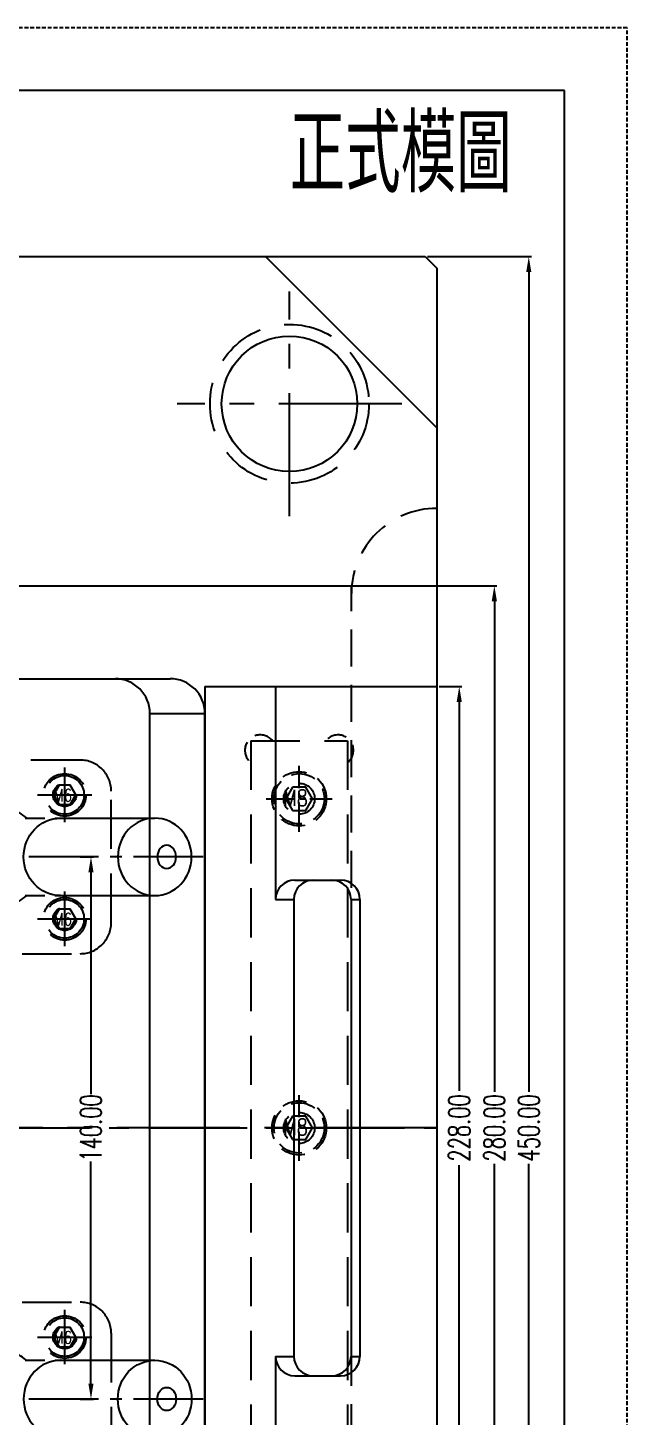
# Model space of a CAD drawing. Header units: inches. Extents: x 179987 to 181505, y -56815 to -55741.
# Drawn here: x 181350.7 to 181505.3, y -56099.6 to -55741.1 of the extents above; entities that cross this region are included whole.
import ezdxf

# ---------------------------------------------------------------- set-up
doc = ezdxf.new("R2010")
doc.units = ezdxf.units.IN
doc.header["$LTSCALE"] = 2
doc.header["$MEASUREMENT"] = 0
doc.header["$PDMODE"] = 3
doc.header["$PDSIZE"] = 0.3125
for name, pattern in [('CENTER', [50.8, 31.75, -6.35, 6.35, -6.35]), ('CENTER2', [1.125, 0.75, -0.125, 0.125, -0.125]), ('DASHED', [0.75, 0.5, -0.25]), ('HIDDEN', [9.525, 6.35, -3.175])]:
    doc.linetypes.add(name, pattern=pattern)
doc.layers.get('0').update_dxf_attribs({"linetype": 'CONTINUOUS'})
doc.layers.get('Defpoints').update_dxf_attribs({"linetype": 'CONTINUOUS'})
for name, color, linetype in [('A', 7, 'CONTINUOUS'), ('cen', 1, 'CENTER'), ('hidden', 4, 'HIDDEN'), ('PIN', 4, 'CONTINUOUS'), ('SCREW', 52, 'HIDDEN'), ('SILDE', 6, 'CONTINUOUS'), ('tg', 7, 'CONTINUOUS'), ('壓塊', 157, 'CONTINUOUS')]:
    doc.layers.add(name, color=color, linetype=linetype)
doc.layers.add('dim', color=3, linetype='CONTINUOUS', lineweight=15)
doc.styles.add('ROMANC', font='romanc', dxfattribs={"width": 0.6, "height": 1})
doc.styles.get("Standard").update_dxf_attribs({"font": 'txt.shx', "width": 0.67})
doc.dimstyles.new('2.00', dxfattribs={"dimtxt": 5.5, "dimasz": 4, "dimexe": 0.666, "dimexo": 0.626, "dimgap": 1, "dimtad": 0, "dimzin": 0, "dimdsep": 46, "dimtxsty": 'Standard', "dimcen": 0.09, "dimclrd": 3, "dimclre": 3, "dimclrt": 7, "dimazin": 0, "dimtfac": 1, "dimtofl": 0, "dimtmove": 0, "dimatfit": 0, "dimfxl": 0, "dimtolj": 1, "dimtzin": 0, "dimarcsym": 0})

# ---------------------------------------------------------------- blocks, each defined once
blk = doc.blocks.new('*D40288')
at = {"layer": 'Defpoints', "color": 0}
for p in [(181322.7, -55885.2), (181471.03, -55885.2), (181332.18, -56165.2)]:
    blk.add_point(p, dxfattribs=at)
at = {"layer": 'dim', "color": 3, "linetype": 'ByBlock', "lineweight": -2}
for p, q in [((181323.33, -55885.2), (181471.7, -55885.2)), ((181471.03, -55889.2), (181471.03, -56015.91)), ((181471.03, -56161.2), (181471.03, -56034.49)), ((181332.8, -56165.2), (181471.7, -56165.2))]:
    blk.add_line(p, q, dxfattribs=at)
at = {"layer": 'dim', "color": 3, "linetype": 'ByBlock'}
for points in [[(181471.7, -55889.2), (181470.36, -55889.2), (181471.03, -55885.2)], [(181470.36, -56161.2), (181471.7, -56161.2), (181471.03, -56165.2)]]:
    blk.add_solid(points, dxfattribs=at)
at = {"layer": 'dim', "color": 7, "linetype": 'ByBlock', "insert": (181471.03, -56025.2), "char_height": 5.5, "attachment_point": 5, "rotation": 90}
blk.add_mtext('\\A1;280.00', dxfattribs=at)
blk = doc.blocks.new('*D40289')
at = {"layer": 'Defpoints', "color": 0}
for p in [(181453.18, -55800.2), (181479.91, -55800.2), (181453.18, -56250.2)]:
    blk.add_point(p, dxfattribs=at)
at = {"layer": 'dim', "color": 3, "linetype": 'ByBlock', "lineweight": -2}
for p, q in [((181453.8, -55800.2), (181480.58, -55800.2)), ((181479.91, -55804.2), (181479.91, -56015.91)), ((181479.91, -56246.2), (181479.91, -56034.49)), ((181453.8, -56250.2), (181480.58, -56250.2))]:
    blk.add_line(p, q, dxfattribs=at)
at = {"layer": 'dim', "color": 3, "linetype": 'ByBlock'}
for points in [[(181480.58, -55804.2), (181479.25, -55804.2), (181479.91, -55800.2)], [(181479.25, -56246.2), (181480.58, -56246.2), (181479.91, -56250.2)]]:
    blk.add_solid(points, dxfattribs=at)
at = {"layer": 'dim', "color": 7, "linetype": 'ByBlock', "insert": (181479.91, -56025.2), "char_height": 5.5, "attachment_point": 5, "rotation": 90}
blk.add_mtext('\\A1;450.00', dxfattribs=at)
blk = doc.blocks.new('*D40369')
at = {"layer": 'Defpoints', "color": 0}
for p in [(181456.18, -55911.2), (181461.98, -55911.2), (181456.18, -56139.2)]:
    blk.add_point(p, dxfattribs=at)
at = {"layer": 'dim', "color": 3, "linetype": 'ByBlock', "lineweight": -2}
for p, q in [((181456.8, -55911.2), (181462.64, -55911.2)), ((181461.98, -55915.2), (181461.98, -56015.6)), ((181461.98, -56135.2), (181461.98, -56034.8)), ((181456.8, -56139.2), (181462.64, -56139.2))]:
    blk.add_line(p, q, dxfattribs=at)
at = {"layer": 'dim', "color": 3, "linetype": 'ByBlock'}
for points in [[(181462.64, -55915.2), (181461.31, -55915.2), (181461.98, -55911.2)], [(181461.31, -56135.2), (181462.64, -56135.2), (181461.98, -56139.2)]]:
    blk.add_solid(points, dxfattribs=at)
at = {"layer": 'dim', "color": 7, "linetype": 'ByBlock', "insert": (181461.98, -56025.2), "char_height": 5.5, "attachment_point": 5, "rotation": 90}
blk.add_mtext('\\A1;228.00', dxfattribs=at)
blk = doc.blocks.new('20160804.135220')
at = {"layer": 'SCREW', "linetype": 'CENTER2', "ltscale": 5}
for p, q in [((0, -8.5), (0, 8.5)), ((-8.5, 0), (8.5, 0))]:
    blk.add_line(p, q, dxfattribs=at)
at = {"layer": 'SCREW'}
blk.add_lwpolyline([(-1.73, 3), (-3.46, 0), (-1.73, -3), (1.73, -3), (3.46, 0), (1.73, 3)], close=True, dxfattribs=at)
at = {"layer": 'SCREW', "ltscale": 0.5}
for radius in [7, 6.5, 4]:
    blk.add_circle((0, 0), radius, dxfattribs=at)
at = {"layer": 'dim', "style": 'ROMANC', "width": 0.8}
blk.add_text('M8', height=4.186, dxfattribs=at).set_placement((-4.07, -1.86))
blk = doc.blocks.new('20140410.082121')
at = {"layer": 'SCREW', "color": 137, "linetype": 'CENTER', "ltscale": 0.25}
for p, q in [((0, -7.04), (0, 7.04)), ((-7, 0), (7, 0))]:
    blk.add_line(p, q, dxfattribs=at)
at = {"layer": 'SCREW', "color": 137, "linetype": 'Continuous'}
blk.add_lwpolyline([(-1.44, 2.5), (-2.89, 0), (-1.44, -2.5), (1.44, -2.5), (2.89, 0), (1.44, 2.5)], close=True, dxfattribs=at)
at = {"layer": 'SCREW', "color": 137}
for radius in [5.5, 5, 3]:
    blk.add_circle((0, 0), radius, dxfattribs=at)
at = {"layer": 'dim', "style": 'ROMANC', "width": 0.8}
blk.add_text('M6', height=3.172, dxfattribs=at).set_placement((-2.87, -1.7))
blk = doc.blocks.new('*D40372')
at = {"layer": 'Defpoints', "color": 0}
for p in [(181363.52, -55955.2), (181366.96, -55955.2), (181363.52, -56095.2)]:
    blk.add_point(p, dxfattribs=at)
at = {"layer": 'dim', "color": 3, "linetype": 'ByBlock', "lineweight": -2}
for p, q in [((181364.15, -55955.2), (181367.62, -55955.2)), ((181366.96, -55959.2), (181366.96, -56016.52)), ((181366.96, -56091.2), (181366.96, -56033.88)), ((181364.15, -56095.2), (181367.62, -56095.2))]:
    blk.add_line(p, q, dxfattribs=at)
at = {"layer": 'dim', "color": 3, "linetype": 'ByBlock'}
for points in [[(181367.62, -55959.2), (181366.29, -55959.2), (181366.96, -55955.2)], [(181366.29, -56091.2), (181367.62, -56091.2), (181366.96, -56095.2)]]:
    blk.add_solid(points, dxfattribs=at)
at = {"layer": 'dim', "color": 7, "linetype": 'ByBlock', "insert": (181366.96, -56025.2), "char_height": 5.5, "attachment_point": 5, "rotation": 90}
blk.add_mtext('\\A1;140.00', dxfattribs=at)
blk = doc.blocks.new('20160903.165309')
at = {"layer": 'PIN', "linetype": 'HIDDEN', "ltscale": 0.4}
for p, q in [((-16.7, 3), (-19.17, 3)), ((-16.7, 0), (0, 0)), ((-16.7, -20), (0, -20)), ((-16.7, -23), (-19.17, -23))]:
    blk.add_line(p, q, dxfattribs=at)
at = {"layer": 'PIN'}
for p, q in [((0, 0), (24.31, 0)), ((0, -20), (24.31, -20))]:
    blk.add_line(p, q, dxfattribs=at)
at = {"layer": 'PIN', "linetype": 'CENTER2', "ltscale": 12}
blk.add_line((36.82, -10), (-34.53, -10), dxfattribs=at)
at = {"layer": 'PIN', "linetype": 'HIDDEN', "ltscale": 0.4}
for centre, major_axis, start_param, end_param in [((-16.7, -10), (0, -13), 2.448433, 6.976345), ((-19.17, -10), (0, -13), 3.141593, 6.283185), ((-16.7, -10), (0, -10), 3.141593, 6.283185)]:
    blk.add_ellipse(centre, major_axis=major_axis, ratio=0.951057, start_param=start_param, end_param=end_param, dxfattribs=at)
at = {"layer": 'PIN'}
blk.add_ellipse((0, -10), major_axis=(0, -10), ratio=0.951057, start_param=3.141593, end_param=6.283185, dxfattribs=at)
for centre, major_axis, ratio in [((24.31, -10), (0, -10), 0.951057), ((27.4, -10), (0, -3), 0.809134)]:
    blk.add_ellipse(centre, major_axis=major_axis, ratio=ratio, dxfattribs=at)

msp = doc.modelspace()

# ---------------------------------------------------------------- linework, layer by layer
for p, q in [((181059.177, -55800.2), (181453.177, -55800.2)), ((181411.997, -55800.2), (181456.177, -55844.38)), ((181453.177, -55800.2), (181456.177, -55803.2)), ((181456.177, -55803.2), (181456.177, -56247.2)), ((181341.177, -55909.2), (181387.372, -55909.2)), ((181382.177, -56132.2), (181382.177, -55918.2)), ((181382.177, -55918.2), (181396.372, -55918.2)), ((181396.372, -56132.2), (181396.372, -55918.2))]:
    msp.add_line(p, q)
at = {"color": 8, "linetype": 'HIDDEN', "ltscale": 0.75}
msp.add_line((181434.177, -56163.2), (181434.177, -55885.2), dxfattribs=at)
at = {"linetype": 'CENTER', "ltscale": 0.5}
msp.add_line((181456.177, -56025.2), (181056.177, -56025.2), dxfattribs=at)
msp.add_circle((181418.177, -55838.2), 17.5)
at = {"color": 8, "linetype": 'HIDDEN', "ltscale": 0.75}
msp.add_arc((181456.177, -55887.2), 22, 90, 180, dxfattribs=at)
for centre in [(181373.177, -55918.2), (181387.372, -55918.2)]:
    msp.add_arc(centre, 9, 0, 90)
at = {"color": 8, "linetype": 'HIDDEN', "ltscale": 0.4}
for centre, start, end in [((181410.677, -55927.7), 38.68219, 231.31781), ((181430.677, -55927.7), 308.68219, 141.31781)]:
    msp.add_arc(centre, 4, start, end, dxfattribs=at)
at = {"layer": 'A', "linetype": 'DASHED'}
for p, q in [((181505.31, -55741.104), (179986.634, -55741.104)), ((181505.31, -56815.29), (181505.31, -55741.104))]:
    msp.add_line(p, q, dxfattribs=at)
at = {"layer": 'A'}
for p, q in [((181489.089, -55757.325), (180002.856, -55757.325)), ((181489.089, -56799.068), (181489.089, -55757.325))]:
    msp.add_line(p, q, dxfattribs=at)
at = {"layer": 'cen', "linetype": 'CENTER', "ltscale": 0.5}
for p, q in [((181418.177, -55867.2), (181418.177, -55809.2)), ((181447.177, -55838.2), (181389.177, -55838.2))]:
    msp.add_line(p, q, dxfattribs=at)
at = {"layer": 'hidden'}
msp.add_circle((181418.177, -55838.2), 20.5, dxfattribs=at)
at = {"layer": 'SILDE', "linetype": 'ByBlock'}
for p, q in [((181396.372, -55911.2), (181456.177, -55911.2)), ((181396.372, -55911.2), (181396.372, -56139.2)), ((181414.57, -55911.2), (181414.57, -55966.2)), ((181456.177, -55911.2), (181456.177, -56139.2)), ((181419.57, -55961.2), (181431.353, -55961.2)), ((181414.57, -55966.2), (181419.302, -55966.2)), ((181419.302, -55966.2), (181419.302, -56084.2)), ((181434.061, -55966.2), (181434.061, -56084.2)), ((181434.061, -55966.2), (181436.353, -55966.2)), ((181436.353, -55966.2), (181436.353, -56084.2)), ((181414.57, -56084.2), (181419.302, -56084.2)), ((181414.57, -56084.2), (181414.57, -56139.2)), ((181434.061, -56084.2), (181436.353, -56084.2)), ((181419.57, -56089.2), (181431.353, -56089.2))]:
    msp.add_line(p, q, dxfattribs=at)
at = {"layer": 'SILDE', "linetype": 'HIDDEN'}
for p, q in [((181408.177, -55925.2), (181433.177, -55925.2)), ((181408.177, -55925.2), (181408.177, -56125.2)), ((181433.177, -55925.2), (181433.177, -56125.2))]:
    msp.add_line(p, q, dxfattribs=at)
at = {"layer": 'SILDE', "linetype": 'CENTER', "ltscale": 0.4}
msp.add_line((181341.177, -56025.2), (181456.177, -56025.2), dxfattribs=at)
at = {"layer": 'SILDE', "linetype": 'ByBlock'}
for centre, start, end in [((181419.57, -55966.2), 90, 180), ((181424.302, -55966.2), 90, 180), ((181429.061, -55966.2), 0, 90), ((181431.353, -55966.2), 0, 90), ((181419.57, -56084.2), 180, 270), ((181424.302, -56084.2), 180, 270), ((181429.061, -56084.2), 270, 0), ((181431.353, -56084.2), 270, 0)]:
    msp.add_arc(centre, 5, start, end, dxfattribs=at)
at = {"layer": '壓塊', "linetype": 'HIDDEN'}
for points in [[(181364.177, -55930.2), (181330.177, -55930.2, 0.4142136), (181322.177, -55938.2), (181322.177, -55972.2, 0.4142136), (181330.177, -55980.2), (181364.177, -55980.2, 0.4142136), (181372.177, -55972.2), (181372.177, -55938.2, 0.4142136)], [(181364.177, -56120.2), (181330.177, -56120.2, -0.4142136), (181322.177, -56112.2), (181322.177, -56078.2, -0.4142136), (181330.177, -56070.2), (181364.177, -56070.2, -0.4142136), (181372.177, -56078.2), (181372.177, -56112.2, -0.4142136)]]:
    msp.add_lwpolyline(points, format="xyb", close=True, dxfattribs=at)

# ---------------------------------------------------------------- block references
at = {"layer": 'PIN', "linetype": 'ByBlock', "xscale": -1, "rotation": -180}
msp.add_blockref('20160903.165309', (181359.098, -55965.2), dxfattribs=at)
at = {"layer": 'PIN', "linetype": 'ByBlock'}
msp.add_blockref('20160903.165309', (181359.098, -56085.2), dxfattribs=at)
at = {"layer": 'SCREW', "linetype": 'ByBlock', "ltscale": 0.3}
for p in [(181360.177, -55939.2), (181360.177, -55971.2), (181360.177, -56079.2)]:
    msp.add_blockref('20140410.082121', p, dxfattribs=at)
at = {"layer": 'SCREW', "linetype": 'ByBlock'}
for p in [(181420.677, -55940.2), (181420.677, -56025.2)]:
    msp.add_blockref('20160804.135220', p, dxfattribs=at)

# ---------------------------------------------------------------- texts
at = {"layer": 'tg', "color": 1, "insert": (181418.225, -55764.239), "char_height": 17.49362, "width": 865.74317, "attachment_point": 1, "style": 'ROMANC'}
msp.add_mtext('{\\f細明體|b0|i0|c136|p49;正式模圖}', dxfattribs=at)

# ---------------------------------------------------------------- dimensions: what is measured, and where the dimension line sits
at = {"layer": 'dim', "linetype": 'ByBlock'}
for base, p1, p2, picture, middle in [((181479.912, -55800.2), (181453.177, -56250.2), (181453.177, -55800.2), '*D40289', (181479.912, -56025.2)), ((181471.03, -55885.2), (181332.177, -56165.2), (181322.702, -55885.2), '*D40288', (181471.03, -56025.2))]:
    dim = msp.add_linear_dim(base=base, p1=p1, p2=p2, angle=90, dimstyle='2.00', dxfattribs=at)
    dim.commit()
    dim.dimension.update_dxf_attribs({"geometry": picture, "text_midpoint": middle, "dimtype": 160})
for base, p1, p2, picture, middle in [((181461.978, -55911.2), (181456.177, -56139.2), (181456.177, -55911.2), '*D40369', (181461.978, -56025.2)), ((181366.957, -55955.2), (181363.524, -56095.2), (181363.524, -55955.2), '*D40372', (181366.957, -56025.2))]:
    dim = msp.add_linear_dim(base=base, p1=p1, p2=p2, angle=90, dimstyle='2.00', dxfattribs=at)
    dim.commit()
    dim.dimension.update_dxf_attribs({"geometry": picture, "text_midpoint": middle})

doc.saveas('drawing.dxf')
